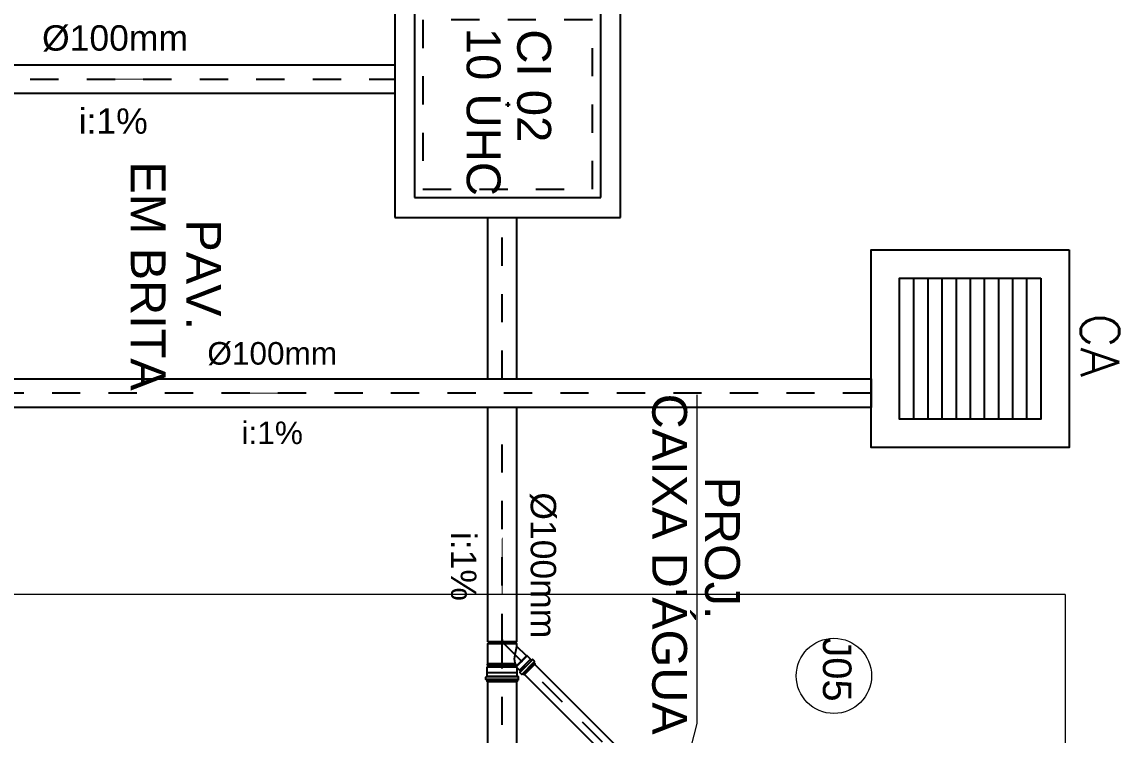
# Model space of a CAD drawing. Header units: millimetres. Extents: x 1345 to 2117, y 1214 to 1365.
# Drawn here: x 1636.42 to 1640.304, y 1259.361 to 1261.888 of the extents above; entities that cross this region are included whole.
import ezdxf
from ezdxf.enums import TextEntityAlignment as Align

# ---------------------------------------------------------------- set-up
doc = ezdxf.new("R2010")
doc.units = ezdxf.units.MM
doc.header["$LTSCALE"] = 0.5
for name, pattern in [('HIDDEN', [0.375, 0.25, -0.125]), ('LINHA_SIMETRIA', [0.25, 0.15, -0.1]), ('TUBO_ESGOTO', [200, 100, 100])]:
    doc.linetypes.add(name, pattern=pattern)
for name, color, linetype in [('08', 8, 'Continuous'), ('50_EGSN_Indicar_Fluxo', 1, 'Continuous'), ('50_EGSN_Indicar_texto', 2, 'Continuous'), ('AUXILIAR_VIPTEC', 1, 'Continuous'), ('Cnx_Esgoto_Det', 3, 'Continuous'), ('DETALLHES_HIDRAULICO', 4, 'Continuous'), ('LINHA_SIMETRIA', 1, 'LINHA_SIMETRIA'), ('PISO', 8, 'Continuous'), ('proj', 8, 'HIDDEN'), ('SIMBOLOS_SANITÁRIO', 4, 'Continuous'), ('TEXTO', 3, 'Continuous'), ('TEXTO2', 3, 'Continuous'), ('Tubo_Esgoto_Det', 6, 'TUBO_ESGOTO')]:
    doc.layers.add(name, color=color, linetype=linetype)
doc.styles.add('Indicar', font='arial.ttf')
doc.styles.add('ROMANS', font='romans', dxfattribs={"height": 0.1})
doc.styles.add('SANSSERIF', font='sas_____.pfb', dxfattribs={"height": 1})
doc.styles.get("Standard").update_dxf_attribs({"font": 'arial.ttf'})

# ---------------------------------------------------------------- blocks, each defined once
blk = doc.blocks.new("EGSN'11008-304")
at = {"linetype": 'ByBlock'}
for p, q in [((40, 40), (-40, 40)), ((-40, 40), (-40, -40)), ((40, -40), (40, 40)), ((-40, -40), (40, -40))]:
    blk.add_line(p, q, dxfattribs=at)
at = {"layer": 'AUXILIAR_VIPTEC', "color": 0, "linetype": 'ByBlock'}
for p, q in [((33, 33), (-33, 33)), ((-33, 33), (-33, -33)), ((33, -33), (33, 33)), ((-33, -33), (33, -33))]:
    blk.add_line(p, q, dxfattribs=at)
at = {"layer": 'LINHA_SIMETRIA', "ltscale": 0.5}
for p, q in [((30, 30), (-30, 30)), ((-30, 30), (-30, -30)), ((30, -30), (30, 30)), ((-30, -30), (30, -30))]:
    blk.add_line(p, q, dxfattribs=at)
at = {"layer": 'LINHA_SIMETRIA', "ltscale": 0.05}
for p, q in [((-0.82, 0), (0.82, 0)), ((0, -0.82), (0, 0.82))]:
    blk.add_line(p, q, dxfattribs=at)
blk = doc.blocks.new("EGSN'110086- 03- 01")
at = {"linetype": 'ByBlock'}
for points in [[(13.35, -5.72), (13.51, -5.37, -0.294108), (13.57, -5.33), (14.05, -5.33), (14.05, 5.33), (13.57, 5.33, -0.294108), (13.51, 5.37), (13.35, 5.72, 0.294108), (13.28, 5.76), (12.43, 5.76, 0.338213), (12.36, 5.71), (12.27, 5.38, -0.338213), (12.21, 5.33), (10.96, 5.33), (10.93, 5.3), (8.96, 5.3), (8.74, 5.08), (8.12, 5.08), (8.11, 5.23), (7.81, 5.23), (7.8, 5.08), (0.6, 5.08), (0.6, -5.08), (1.49, -5.08, -0.248085), (1.58, -5.12)], [(13.35, -5.72, -0.294108), (13.28, -5.76), (12.43, -5.76, -0.338213), (12.36, -5.71), (12.27, -5.38, 0.338213), (12.21, -5.33), (10.96, -5.33), (10.93, -5.3), (9.43, -5.3, 0.476839), (9.35, -5.51), (9.98, -6.15), (10.01, -6.15), (10.36, -6.5, 0.380637), (10.46, -6.5), (10.77, -6.26, -0.380637), (10.86, -6.26), (11.45, -6.86, -0.309439), (11.47, -6.93), (11.28, -7.35, 0.309439), (11.3, -7.43), (11.63, -7.76), (7.76, -11.63), (7.43, -11.3, 0.309439), (7.35, -11.28), (6.93, -11.47, -0.309439), (6.86, -11.45), (6.26, -10.86, -0.380637), (6.26, -10.77), (6.5, -10.46, 0.380637), (6.5, -10.36), (6.15, -10.01), (6.15, -9.98), (4.96, -8.8), (4.96, -8.54), (1.49, -5.08)]]:
    blk.add_lwpolyline(points, format="xyb", dxfattribs=at)
at = {"layer": 'AUXILIAR_VIPTEC', "color": 0, "linetype": 'ByBlock'}
for p, q in [((7.8, -4.69), (7.8, 5.08)), ((7.81, -4.69), (7.81, 5.23)), ((8.11, -4.79), (8.11, 5.23)), ((8.12, -4.8), (8.12, 5.08)), ((8.74, -5.06), (8.74, 5.08)), ((8.96, -5.17), (8.96, 5.3)), ((10.93, -5.3), (10.93, 5.3)), ((10.96, -5.33), (10.96, 5.33)), ((12.26, -5.35), (12.26, 5.35)), ((12.38, -5.74), (12.38, 5.74)), ((13.33, -5.75), (13.33, 5.75)), ((13.53, -5.34), (13.53, 5.34)), ((4.96, -8.54), (8.53, -4.96)), ((4.96, -8.8), (8.71, -5.04)), ((6.15, -10.01), (10.01, -6.15)), ((6.15, -9.98), (9.98, -6.15)), ((10.79, -6.25), (6.25, -10.79)), ((10.44, -6.51), (6.51, -10.44)), ((11.47, -6.9), (6.9, -11.47)), ((11.28, -7.38), (7.38, -11.28))]:
    blk.add_line(p, q, dxfattribs=at)
for centre, radius, start, end in [((10.46, -47.88), 43.67, 98.6432, 101.7315), ((5.96, -11.12), 6.74, 83.5546, 107.8674), ((5.46, -11.97), 7.65, 59.5076, 80.5491)]:
    blk.add_arc(centre, radius, start, end, dxfattribs=at)
at = {"layer": 'LINHA_SIMETRIA', "ltscale": 0.05}
for p, q in [((-0.82, 0), (0.82, 0)), ((0, 0.82), (0, -0.82))]:
    blk.add_line(p, q, dxfattribs=at)
blk = doc.blocks.new('AA')
at = {"layer": 'SIMBOLOS_SANITÁRIO'}
for p, q in [((1657.0062, 1303.8362), (1657.5062, 1303.8362)), ((1657.0062, 1303.7862), (1657.5062, 1303.7862)), ((1657.0062, 1303.7362), (1657.5062, 1303.7362)), ((1657.0062, 1303.6862), (1657.5062, 1303.6862)), ((1657.0062, 1303.6362), (1657.5062, 1303.6362)), ((1657.0062, 1303.5862), (1657.5062, 1303.5862)), ((1657.0062, 1303.5362), (1657.5062, 1303.5362)), ((1657.0062, 1303.4862), (1657.5062, 1303.4862)), ((1657.0062, 1303.4362), (1657.5062, 1303.4362))]:
    blk.add_line(p, q, dxfattribs=at)
for points in [[(1656.9062, 1303.9862), (1657.6062, 1303.9862), (1657.6062, 1303.2862), (1656.9062, 1303.2862)], [(1657.0062, 1303.8862), (1657.5062, 1303.8862), (1657.5062, 1303.3862), (1657.0062, 1303.3862)]]:
    blk.add_lwpolyline(points, close=True, dxfattribs=at)

msp = doc.modelspace()

# ---------------------------------------------------------------- linework, layer by layer
at = {"layer": '50_EGSN_Indicar_Fluxo'}
for points in [[(1636.8498, 1261.6854, 0.004, 0.004, 0), (1636.7498, 1261.6854, 0.05, 0, 0), (1636.6498, 1261.6854, 0, 0, 0)], [(1637.4063, 1260.5729, 0.004, 0.004, 0), (1637.3063, 1260.5729, 0.05, 0, 0), (1637.2063, 1260.5729, 0, 0, 0)], [(1638.1206, 1259.8626, 0.004, 0.004, 0), (1638.1206, 1259.9626, 0.05, 0, 0), (1638.1206, 1260.0626, 0, 0, 0)]]:
    msp.add_lwpolyline(points, format="xyseb", dxfattribs=at)
at = {"layer": 'LINHA_SIMETRIA'}
for p, q in [((1628.0498, 1261.6854), (1637.7399, 1261.6854)), ((1638.1206, 1260.6237), (1638.1206, 1261.1955)), ((1639.4266, 1260.5729), (1629.2211, 1260.5729)), ((1638.1206, 1259.691), (1638.1206, 1260.427)), ((1638.1206, 1259.691), (1639.3536, 1258.4579)), ((1638.1206, 1258.9972), (1638.1206, 1259.691))]:
    msp.add_line(p, q, dxfattribs=at)
at = {"layer": 'PISO', "lineweight": 15}
for q in [(1633.7142, 1259.8594), (1640.1142, 1253.3594)]:
    msp.add_line((1640.1142, 1259.8594), q, dxfattribs=at)
msp.add_circle((1639.2948, 1259.5709), 0.1333, dxfattribs=at)
at = {"layer": 'proj', "linetype": 'ByBlock', "lineweight": 15}
for p, q in [((1638.8095, 1260.5663), (1638.8095, 1259.4023)), ((1638.8095, 1259.4023), (1638.6495, 1258.7829))]:
    msp.add_line(p, q, dxfattribs=at)
at = {"layer": 'Tubo_Esgoto_Det'}
for points in [[(1628.0498, 1261.7362), (1637.7399, 1261.7362), (1637.7399, 1261.6346), (1628.0498, 1261.6346)], [(1629.2211, 1260.6237), (1639.4266, 1260.6237), (1639.4266, 1260.5221), (1629.2211, 1260.5221)], [(1639.2442, 1258.5316), (1638.1995, 1259.5762), (1638.2354, 1259.612), (1639.28, 1258.5674)], [(1638.0698, 1259.3041), (1638.0698, 1259.5505), (1638.1714, 1259.5505), (1638.1714, 1259.3041)]]:
    msp.add_lwpolyline(points, close=True, dxfattribs=at)
for points in [[(1638.0698, 1260.6237), (1638.0698, 1261.1955), (1638.1714, 1261.1955), (1638.1714, 1260.6237)], [(1638.1714, 1260.5221), (1638.1714, 1259.691), (1638.0698, 1259.691)], [(1638.0698, 1259.691), (1638.0698, 1260.5221)]]:
    msp.add_lwpolyline(points, dxfattribs=at)

# ---------------------------------------------------------------- block references
at = {"layer": 'Cnx_Esgoto_Det', "yscale": 0.01, "zscale": 0.01}
for name, p, xscale, rotation in [("EGSN'11008-304", (1638.1399, 1261.5955), 0.01, 270), ("EGSN'110086- 03- 01", (1638.1206, 1259.691), -0.01, 90)]:
    msp.add_blockref(name, p, dxfattribs=dict(at, xscale=xscale, rotation=rotation))
at = {"layer": 'DETALLHES_HIDRAULICO', "lineweight": 18, "rotation": 270}
msp.add_blockref('AA', (336.141, 2917.9863), dxfattribs=at)

# ---------------------------------------------------------------- texts
at = {"layer": '08', "lineweight": 15, "insert": (1639.3571, 1259.7074), "char_height": 0.10106, "width": 0.373078, "attachment_point": 1, "rotation": 270}
msp.add_mtext('{\\C3;J05}', dxfattribs=at)
at = {"layer": '50_EGSN_Indicar_texto', "style": 'Indicar'}
for s, height, p in [('%%C100mm', 0.09, (1636.7498, 1261.7862)), ('i:1%', 0.09, (1636.7434, 1261.4917)), ('%%C100mm', 0.08, (1637.3063, 1260.6737)), ('i:1%', 0.08, (1637.3063, 1260.3921))]:
    msp.add_text(s, height=height, dxfattribs=at).set_placement(p, align=Align.CENTER)
for s, p in [('%%C100mm', (1638.2214, 1259.9626)), ('i:1%', (1637.9392, 1259.9586))]:
    msp.add_text(s, height=0.09, rotation=270, dxfattribs=at).set_placement(p, align=Align.CENTER)
at = {"layer": 'SIMBOLOS_SANITÁRIO', "lineweight": 18, "style": 'ROMANS'}
msp.add_text('CA', height=0.135, rotation=270, dxfattribs=at).set_placement((1640.1694, 1260.8555))
at = {"layer": 'TEXTO', "style": 'Indicar'}
for s, p in [(' 10 UHC', (1637.9947, 1261.914)), ('CI 02', (1638.1736, 1261.8619))]:
    msp.add_text(s, height=0.12, rotation=270, dxfattribs=at).set_placement(p)
at = {"layer": 'TEXTO2', "lineweight": 15, "style": 'SANSSERIF'}
for s, p in [('EM BRITA', (1636.8056, 1261.3936)), ('PAV.', (1637.0021, 1261.1883)), ("CAIXA D'ÁGUA", (1638.6517, 1260.5708)), ('PROJ.', (1638.8388, 1260.277))]:
    msp.add_text(s, height=0.12312, rotation=270, dxfattribs=at).set_placement(p)

doc.saveas('drawing.dxf')
